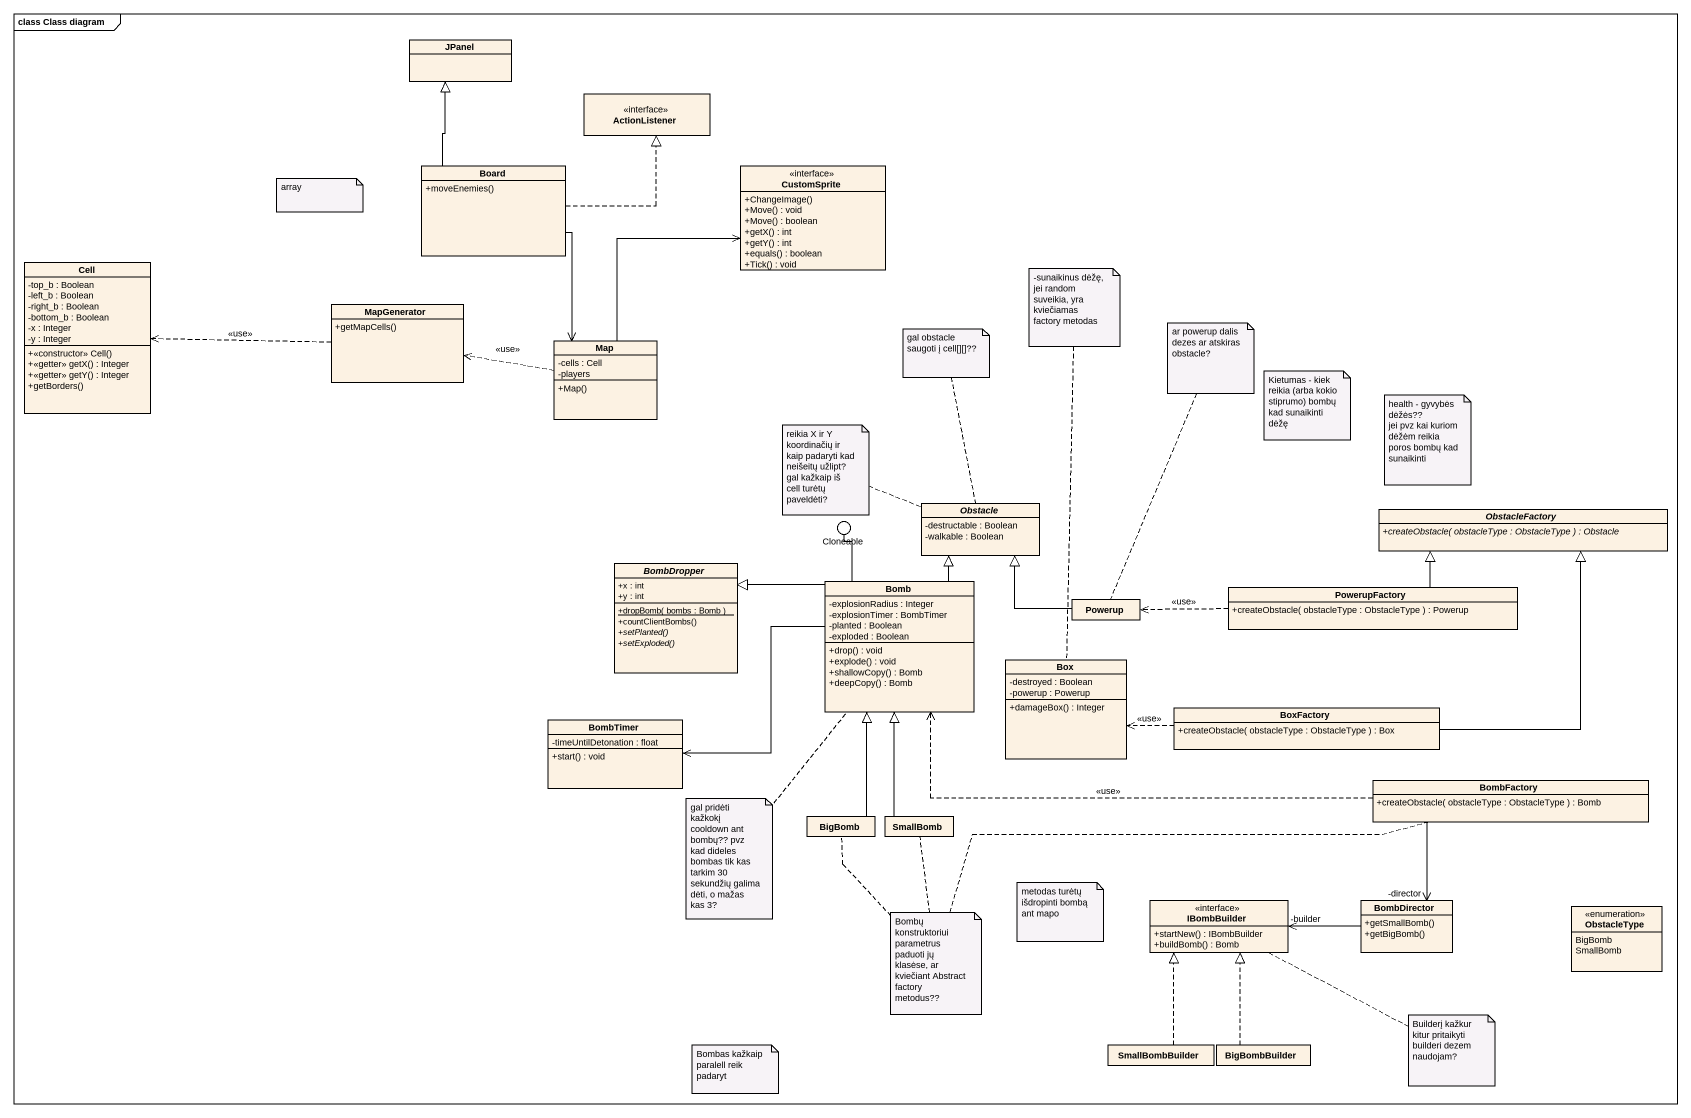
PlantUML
@startuml
mainframe class Class diagram
allowmixing
hide circle
hide empty members
skinparam classAttributeIconSize 0
class JPanel
interface ActionListener
class Board {
  +moveEnemies()
}
interface CustomSprite {
  +ChangeImage()
  +Move() : void
  +Move() : boolean
  +getX() : int
  +getY() : int
  +equals() : boolean
  +Tick() : void
}
class Cell {
  -top_b : Boolean
  -left_b : Boolean
  -right_b : Boolean
  -bottom_b : Boolean
  -x : Integer
  -y : Integer
  +<<constructor>> Cell()
  +<<getter>> getX() : Integer
  +<<getter>> getY() : Integer
  +getBorders()
}
class MapGenerator {
  +getMapCells()
}
class "Map" as Map_ {
  -cells : Cell
  -players
  +Map()
}
abstract class Obstacle {
  -destructable : Boolean
  -walkable : Boolean
}
abstract class ObstacleFactory {
  {abstract} +createObstacle( obstacleType : ObstacleType ) : Obstacle
}
() Cloneable #FF00FF
abstract class BombDropper {
  +x : int
  +y : int
  {static} +dropBomb( bombs : Bomb )
  +countClientBombs()
  {abstract} +setPlanted()
  {abstract} +setExploded()
}
class Bomb {
  -explosionRadius : Integer
  -explosionTimer : BombTimer
  -planted : Boolean
  -exploded : Boolean
  +drop() : void
  +explode() : void
  +shallowCopy() : Bomb
  +deepCopy() : Bomb
}
class PowerupFactory {
  +createObstacle( obstacleType : ObstacleType ) : Powerup
}
class Powerup
class "Box" as Box_ {
  -destroyed : Boolean
  -powerup : Powerup
  +damageBox() : Integer
}
class BombTimer {
  -timeUntilDetonation : float
  +start() : void
}
class BoxFactory {
  +createObstacle( obstacleType : ObstacleType ) : Box
}
class BombFactory {
  +createObstacle( obstacleType : ObstacleType ) : Bomb
}
class BigBomb
class SmallBomb
interface IBombBuilder {
  +startNew() : IBombBuilder
  +buildBomb() : Bomb
}
class BombDirector {
  +getSmallBomb()
  +getBigBomb()
}
enum ObstacleType {
  BigBomb
  SmallBomb
}
class SmallBombBuilder
class BigBombBuilder
Board -up-|> JPanel
Board .up.|> ActionListener
Board --> Map_
MapGenerator .left.> Cell : <<use>>
Map_ -up-> CustomSprite
Map_ .left.> MapGenerator : <<use>>
Bomb -up-|> Obstacle
Bomb -up- Cloneable
Bomb -left-|> BombDropper
Bomb -left-> BombTimer
PowerupFactory -right-|> ObstacleFactory
PowerupFactory .left.> Powerup : <<use>>
Powerup -up-|> Obstacle
BoxFactory -up-|> ObstacleFactory
BoxFactory .left.> Box_ : <<use>>
BombFactory .left.> Bomb : <<use>>
BombFactory --> "-director" BombDirector
BigBomb -up-|> Bomb
SmallBomb -up-|> Bomb
BombDirector -left-> "-builder" IBombBuilder
SmallBombBuilder .up.|> IBombBuilder
BigBombBuilder .up.|> IBombBuilder
note as N1
  array
end note
note top of Box_ : -sunaikinus dėžę, jei random suveikia, yra kviečiamas factory metodas
note top of Obstacle : gal obstacle saugoti į cell[][]??
note top of Powerup : ar powerup dalis dezes ar atskiras obstacle?
note as N5
  Kietumas - kiek reikia (arba kokio stiprumo) bombų kad sunaikinti dėžę
end note
note as N6
  health - gyvybės dėžės??
  jei pvz kai kuriom dėžėm reikia poros bombų kad sunaikinti
end note
note left of Obstacle : reikia X ir Y koordinačių ir kaip padaryti kad neišeitų užlipt? gal kažkaip iš cell turėtų paveldėti?
note bottom of Bomb : gal pridėti kažkokį cooldown ant bombų?? pvz kad dideles bombas tik kas tarkim 30 sekundžių galima dėti, o mažas kas 3?
note as N9
  metodas turėtų išdropinti bombą ant mapo
end note
note as N10
  Bombų konstruktoriui parametrus paduoti jų klasėse, ar kviečiant Abstract factory metodus??
end note
N10 .. BigBomb
N10 .. SmallBomb
N10 .. BombFactory
note as N11
  Bombas kažkaip paralell reik padaryt
end note
note right of IBombBuilder
  Builderį kažkur kitur pritaikyti
  builderi dezem naudojam?
end note
@enduml
